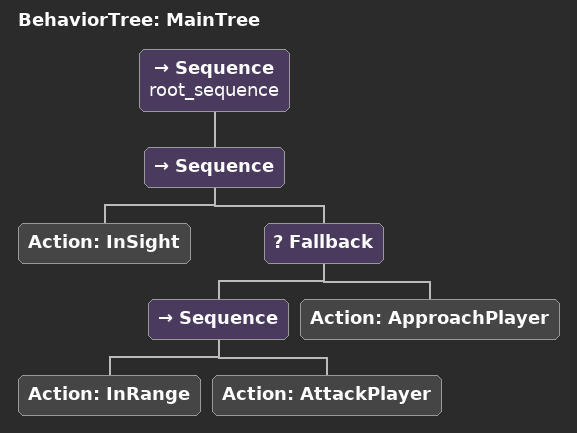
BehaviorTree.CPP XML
<root BTCPP_format="4" >
     <BehaviorTree ID="MainTree">
        <Sequence name="root_sequence">
            <Sequence> <!-- attack sequence -->
                <Action ID="InSight"/>
                <Fallback>
                    <Sequence>
                        <Action ID="InRange"/>
                        <Action ID="AttackPlayer"/>
                    </Sequence>
                    <Action ID="ApproachPlayer"/>
                </Fallback>
            </Sequence>
        </Sequence>
     </BehaviorTree>
 </root>
